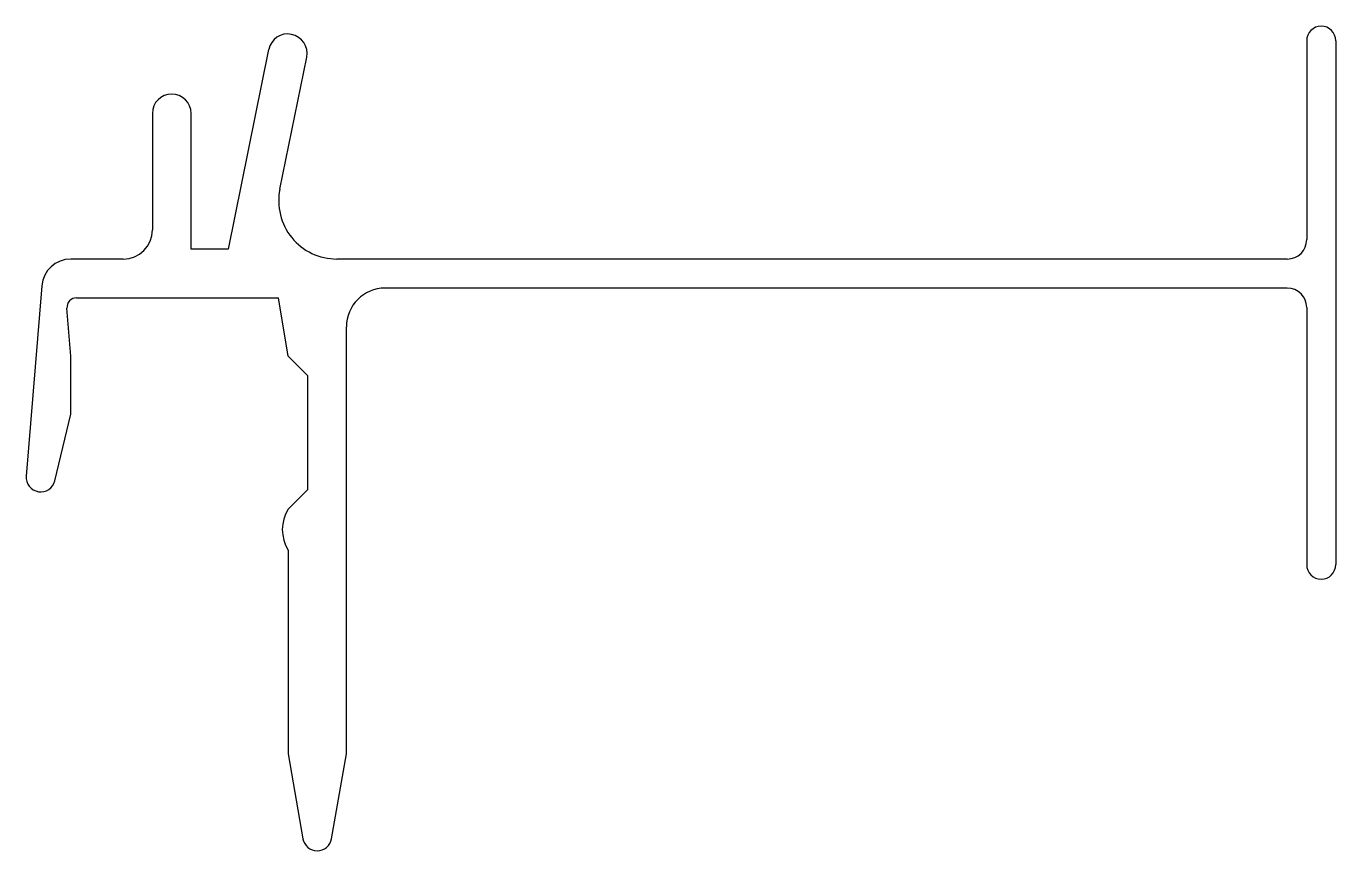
# Model space of a CAD drawing. Extents: x 2144.1 to 2211.6, y 2054.9 to 2097.4.
import ezdxf

# ---------------------------------------------------------------- set-up
doc = ezdxf.new("R2010")
doc.units = 0
doc.layers.get('0').update_dxf_attribs({"linetype": 'CONTINUOUS'})

msp = doc.modelspace()

# ---------------------------------------------------------------- linework, layer by layer
for p, q in [((2210.056, 2096.665), (2210.056, 2086.415)), ((2211.556, 2096.665), (2211.556, 2069.665)), ((2156.552, 2096.214), (2154.456, 2085.915)), ((2157.128, 2089.013), (2158.512, 2095.815)), ((2150.556, 2092.915), (2150.556, 2086.915)), ((2152.556, 2085.915), (2152.556, 2092.915)), ((2154.456, 2085.915), (2152.556, 2085.915)), ((2149.056, 2085.415), (2146.351, 2085.415)), ((2209.056, 2085.415), (2160.068, 2085.415)), ((2144.856, 2084.037), (2144.056, 2074.226)), ((2209.056, 2083.915), (2162.556, 2083.915)), ((2146.655, 2083.415), (2157.056, 2083.415)), ((2157.556, 2080.415), (2157.056, 2083.415)), ((2146.356, 2080.415), (2146.156, 2082.874)), ((2210.056, 2082.915), (2210.056, 2069.665)), ((2160.556, 2059.915), (2160.556, 2081.915)), ((2146.356, 2077.415), (2146.356, 2080.415)), ((2157.556, 2080.415), (2158.556, 2079.415)), ((2158.556, 2079.415), (2158.556, 2073.522)), ((2145.533, 2073.989), (2146.356, 2077.415)), ((2157.556, 2072.522), (2158.556, 2073.522)), ((2157.556, 2070.415), (2157.556, 2059.915)), ((2157.556, 2059.915), (2158.318, 2055.536)), ((2159.795, 2055.536), (2160.556, 2059.915))]:
    msp.add_line(p, q)
for centre, radius, start, end in [((2210.806, 2096.665), 0.75, 0, 180), ((2157.532, 2096.015), 1, 348.5, 168.5), ((2151.556, 2092.915), 1, 0, 180), ((2160.068, 2088.415), 3, 168.5, 270), ((2149.056, 2086.915), 1.5, 270, 360), ((2209.056, 2086.415), 1, 270, 0), ((2146.351, 2083.915), 1.5, 90, 175.33833), ((2162.556, 2081.915), 2, 90, 180), ((2209.056, 2082.915), 1, 0, 90), ((2146.655, 2082.915), 0.5, 90, 184.64896), ((2144.804, 2074.165), 0.75, 175.33833, 346.48555), ((2159.256, 2071.468), 2, 148.21167, 211.78833), ((2210.806, 2069.665), 0.75, 180, 0), ((2159.056, 2055.665), 0.75, 189.86088, 350.13912)]:
    msp.add_arc(centre, radius, start, end)

doc.saveas('drawing.dxf')
